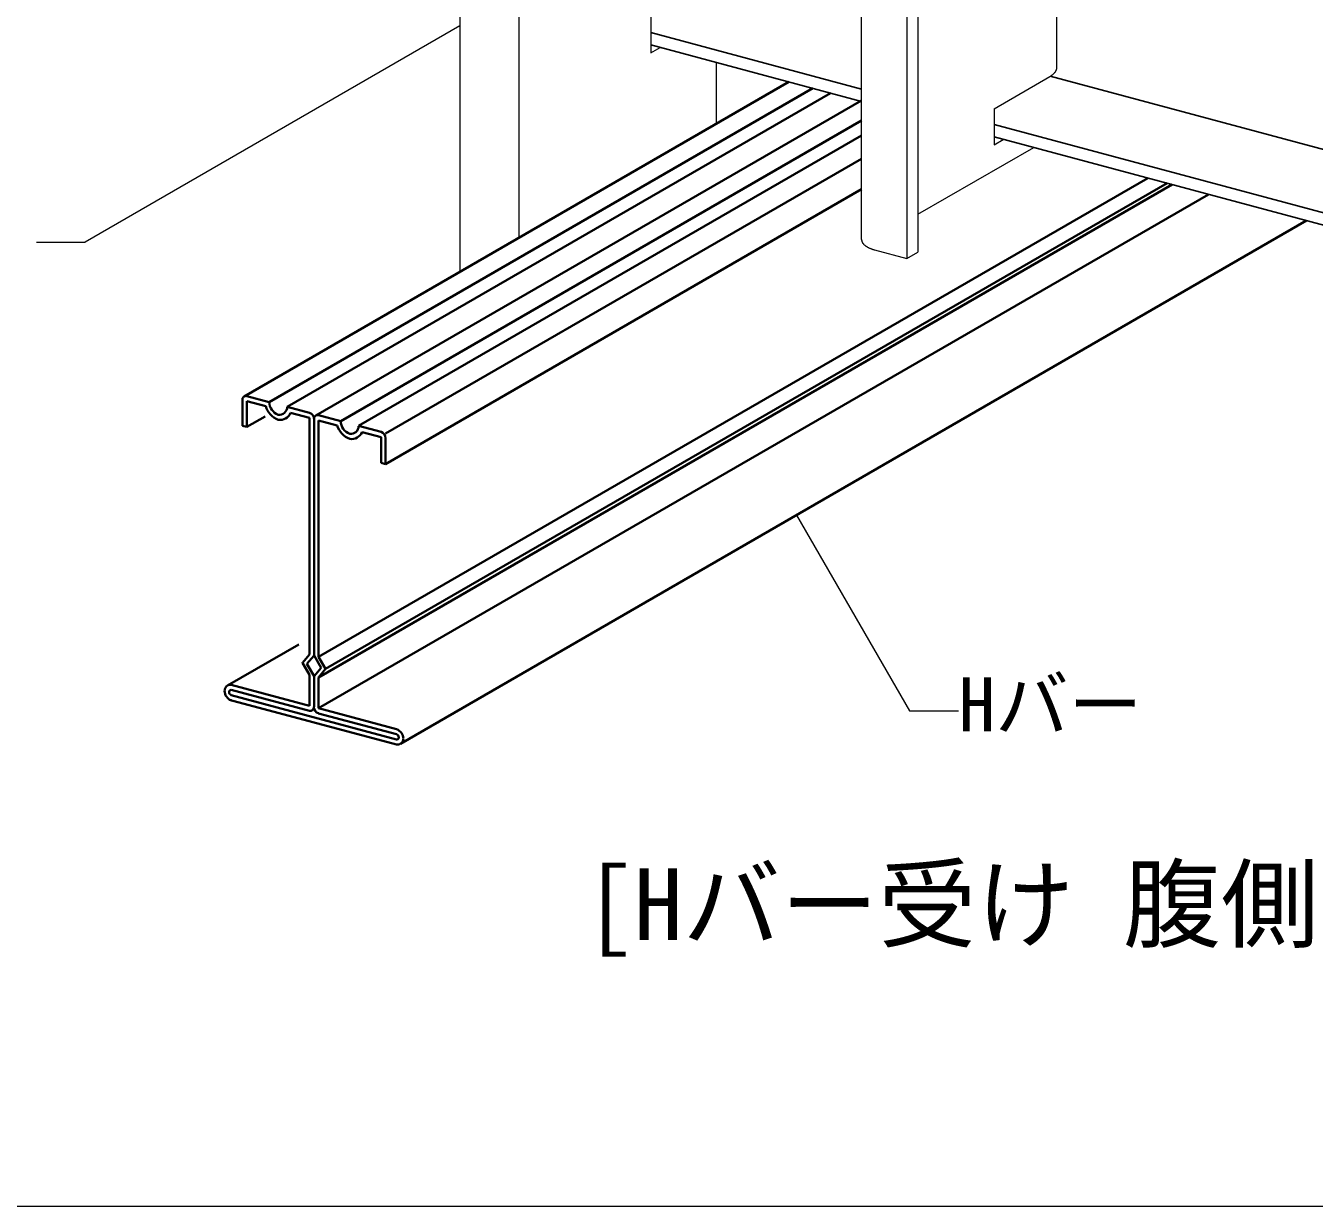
# Model space of a CAD drawing. Units: millimetres on the paper. Extents: x -195 to 195, y -140 to 138.
# Drawn here: x 63.86 to 90.17, y 11.5 to 35.61 of the extents above; entities that cross this region are included whole.
import ezdxf
from ezdxf.enums import TextEntityAlignment as Align

# ---------------------------------------------------------------- set-up
doc = ezdxf.new("R2010")
doc.units = ezdxf.units.MM
for name, color, linetype, lineweight in [('0-3_Hバー受け', 2, 'Continuous', 25), ('0-6_文字', 7, 'Continuous', 18), ('0-7_HバーまたはTバー', 6, 'Continuous', 35), ('0-A_クリップ', 7, 'Continuous', 18), ('F-3_図面枠', 3, 'Continuous', 18)]:
    doc.layers.add(name, color=color, linetype=linetype, lineweight=lineweight)
doc.styles.add('ＭＳ ゴシック', font='')
doc.styles.get('ＭＳ ゴシック').set_extended_font_data('MS Gothic')

msp = doc.modelspace()

# ---------------------------------------------------------------- linework, layer by layer
at = {"layer": '0-3_Hバー受け'}
for p, q in [((80.927, 34.322), (76.625, 35.475)), ((80.927, 34.07), (76.625, 35.223)), ((94.456, 31.993), (84.783, 34.584)), ((92.989, 31.09), (83.635, 33.597)), ((92.989, 30.838), (83.635, 33.345))]:
    msp.add_line(p, q, dxfattribs=at)
at = {"layer": '0-6_文字'}
for p, q in [((72.725, 35.613), (65.072, 31.195)), ((64.072, 31.195), (65.072, 31.195)), ((79.601, 25.62), (81.908, 21.623)), ((81.908, 21.623), (82.908, 21.623))]:
    msp.add_line(p, q, dxfattribs=at)
at = {"layer": '0-7_HバーまたはTバー'}
for p, q in [((79.444, 34.468), (68.317, 28.044)), ((68.83, 27.928), (79.931, 34.337)), ((80.296, 34.24), (69.195, 27.83)), ((80.927, 34.087), (69.779, 27.651)), ((70.29, 27.537), (80.927, 33.678)), ((80.927, 33.37), (70.655, 27.439)), ((71.202, 27.285), (80.927, 32.9)), ((86.773, 32.504), (69.834, 22.724)), ((69.834, 22.304), (87.27, 32.371)), ((69.98, 22.475), (87.168, 32.398)), ((88.015, 32.171), (69.834, 21.674)), ((80.927, 32.277), (71.203, 26.662)), ((90.018, 31.635), (71.507, 20.947)), ((68.282, 27.97), (68.282, 27.445)), ((68.373, 28.05), (68.83, 27.928)), ((68.373, 27.945), (68.756, 27.843)), ((68.373, 27.945), (68.373, 27.42)), ((68.373, 27.42), (68.747, 27.636)), ((69.195, 27.83), (69.651, 27.708)), ((69.266, 27.706), (69.651, 27.603)), ((69.834, 27.659), (70.29, 27.537)), ((68.282, 27.445), (68.373, 27.42)), ((69.651, 27.603), (69.651, 22.773)), ((69.743, 27.594), (69.743, 22.749)), ((69.834, 27.554), (69.834, 22.724)), ((69.834, 27.554), (70.216, 27.452)), ((70.655, 27.439), (71.112, 27.317)), ((70.727, 27.315), (71.112, 27.212)), ((71.112, 27.212), (71.112, 26.687)), ((71.203, 27.187), (71.203, 26.662)), ((71.112, 26.687), (71.203, 26.662)), ((69.431, 22.977), (67.975, 22.137)), ((69.596, 22.578), (69.743, 22.749)), ((69.743, 22.749), (69.889, 22.499)), ((69.834, 22.724), (69.98, 22.475)), ((69.743, 22.329), (69.596, 22.578)), ((69.743, 22.329), (69.889, 22.499)), ((69.834, 22.304), (69.98, 22.475)), ((68.054, 22.151), (69.651, 21.723)), ((69.651, 22.353), (69.651, 21.723)), ((69.743, 22.329), (69.743, 21.699)), ((69.834, 22.304), (69.834, 21.674)), ((68.008, 21.848), (71.431, 20.931)), ((68.054, 22.046), (69.651, 21.618)), ((68.054, 21.941), (71.431, 21.036)), ((69.834, 21.674), (71.431, 21.246)), ((69.834, 21.569), (71.431, 21.141))]:
    msp.add_line(p, q, dxfattribs=at)
msp.add_lwpolyline([(69.651, 22.353), (69.505, 22.602), (69.651, 22.773)], dxfattribs=at)
for centre, radius, start, end in [((68.353, 27.981), 0.072, 73.6755, 189.1722), ((69.114, 27.935), 0.285, 181.4013, 248.9734), ((69.166, 27.963), 0.427, 196.3143, 248.9734), ((69.046, 27.802), 0.24, 261.9579, 336.4684), ((69.035, 27.828), 0.16, 261.9579, 0.8897), ((69.608, 27.58), 0.135, 359.2459, 71.1288), ((69.817, 27.586), 0.0746, 76.7698, 186.0779), ((70.626, 27.572), 0.427, 196.3143, 248.9734), ((70.575, 27.544), 0.285, 181.4013, 248.9734), ((70.495, 27.436), 0.16, 261.9579, 0.8897), ((70.506, 27.411), 0.24, 261.9579, 336.4684), ((71.076, 27.195), 0.127, 356.6893, 73.6854), ((68.034, 22.036), 0.117, 80.156, 182.6916), ((68.112, 22.022), 0.195, 177.6053, 252.7694), ((68.047, 22.008), 0.039, 80.156, 182.6916), ((68.073, 22.003), 0.0649, 177.6053, 252.7694), ((69.657, 21.703), 0.0855, 266.0259, 356.8218), ((69.867, 21.69), 0.125, 175.8626, 254.5121), ((71.345, 21.04), 0.224, 3.0851, 67.2895), ((71.402, 21.072), 0.0745, 3.0851, 67.2895), ((71.436, 21.077), 0.041, 263.5098, 359.3378), ((71.445, 21.053), 0.123, 263.5098, 359.3378)]:
    msp.add_arc(centre, radius, start, end, dxfattribs=at)
at = {"layer": '0-A_クリップ'}
for p, q in [((72.725, 42.967), (72.725, 30.588)), ((73.93, 42.644), (73.93, 31.284)), ((80.927, 31.247), (80.927, 40.908)), ((82.08, 40.652), (82.08, 30.992)), ((84.916, 34.758), (84.916, 40.73)), ((81.853, 40.521), (81.853, 30.861)), ((76.625, 35.8), (76.625, 35.065)), ((76.625, 35.065), (76.812, 35.173)), ((77.958, 34.866), (77.958, 33.61)), ((83.635, 33.921), (84.77, 34.577)), ((83.635, 33.921), (83.635, 33.186)), ((83.635, 33.186), (83.823, 33.295)), ((82.08, 31.763), (84.444, 33.128)), ((81.195, 31.037), (81.853, 30.861)), ((81.853, 30.861), (82.08, 30.992))]:
    msp.add_line(p, q, dxfattribs=at)
for centre, radius, start, end in [((84.792, 34.759), 0.124, 347.2351, 353.0872), ((84.798, 34.758), 0.118, 353.0963, 359.1348), ((84.8, 34.758), 0.116, 359.1453, 0), ((84.485, 35.071), 0.571, 300, 302.0958), ((84.517, 35.019), 0.51, 302.0939, 304.3734), ((84.549, 34.973), 0.453, 304.3712, 306.8369), ((84.58, 34.931), 0.401, 306.8345, 309.5105), ((84.611, 34.894), 0.353, 309.5079, 312.4205), ((84.64, 34.862), 0.31, 312.4178, 315.5953), ((84.668, 34.835), 0.271, 315.5926, 319.0643), ((84.693, 34.813), 0.237, 319.0618, 322.8565), ((84.717, 34.795), 0.208, 322.8543, 326.9977), ((84.737, 34.782), 0.183, 326.9963, 331.507), ((84.756, 34.772), 0.163, 331.5071, 336.3922), ((84.771, 34.765), 0.146, 336.3941, 341.6435), ((84.783, 34.761), 0.133, 341.6478, 347.2283), ((81.016, 32.837), 1.551, 266.4476, 266.7089), ((81.043, 31.248), 0.116, 179.8473, 185.2645), ((81.044, 31.248), 0.117, 185.2753, 191.3603), ((81.049, 31.249), 0.121, 191.3701, 197.31), ((81.056, 31.251), 0.129, 197.3179, 203.018), ((81.066, 31.255), 0.14, 203.0233, 208.4134), ((81.08, 31.262), 0.155, 208.4163, 213.4526), ((81.095, 31.273), 0.174, 213.4534, 218.117), ((81.114, 31.287), 0.197, 218.1162, 222.4078), ((81.134, 31.306), 0.225, 222.4059, 226.3403), ((81.156, 31.329), 0.257, 226.3378, 229.9382), ((81.18, 31.357), 0.293, 229.9354, 233.2296), ((81.204, 31.39), 0.335, 233.2269, 236.2442), ((81.23, 31.428), 0.381, 236.2415, 239.0109), ((81.256, 31.472), 0.431, 239.0084, 241.5569), ((81.282, 31.52), 0.486, 241.5547, 243.9075), ((81.308, 31.573), 0.545, 243.9055, 246.0851), ((81.334, 31.63), 0.608, 246.0833, 248.11), ((81.358, 31.692), 0.674, 248.1084, 250.0001), ((81.382, 31.757), 0.744, 249.9987, 251.7713), ((81.404, 31.825), 0.815, 251.77, 253.4374), ((81.425, 31.895), 0.888, 253.4362, 255.011)]:
    msp.add_arc(centre, radius, start, end, dxfattribs=at)
at = {"layer": 'F-3_図面枠'}
msp.add_line((1.5, 11.5), (190.5, 11.5), dxfattribs=at)

# ---------------------------------------------------------------- texts
at = {"layer": '0-6_文字', "style": 'ＭＳ ゴシック'}
for s, height, p in [('Hバー', 1.1, (82.908, 20.873)), ('[Hバー受け 腹側]', 1.466, (75.278, 16.5))]:
    msp.add_text(s, height=height, dxfattribs=at).set_placement(p, align=Align.BOTTOM_LEFT)

doc.saveas('drawing.dxf')
